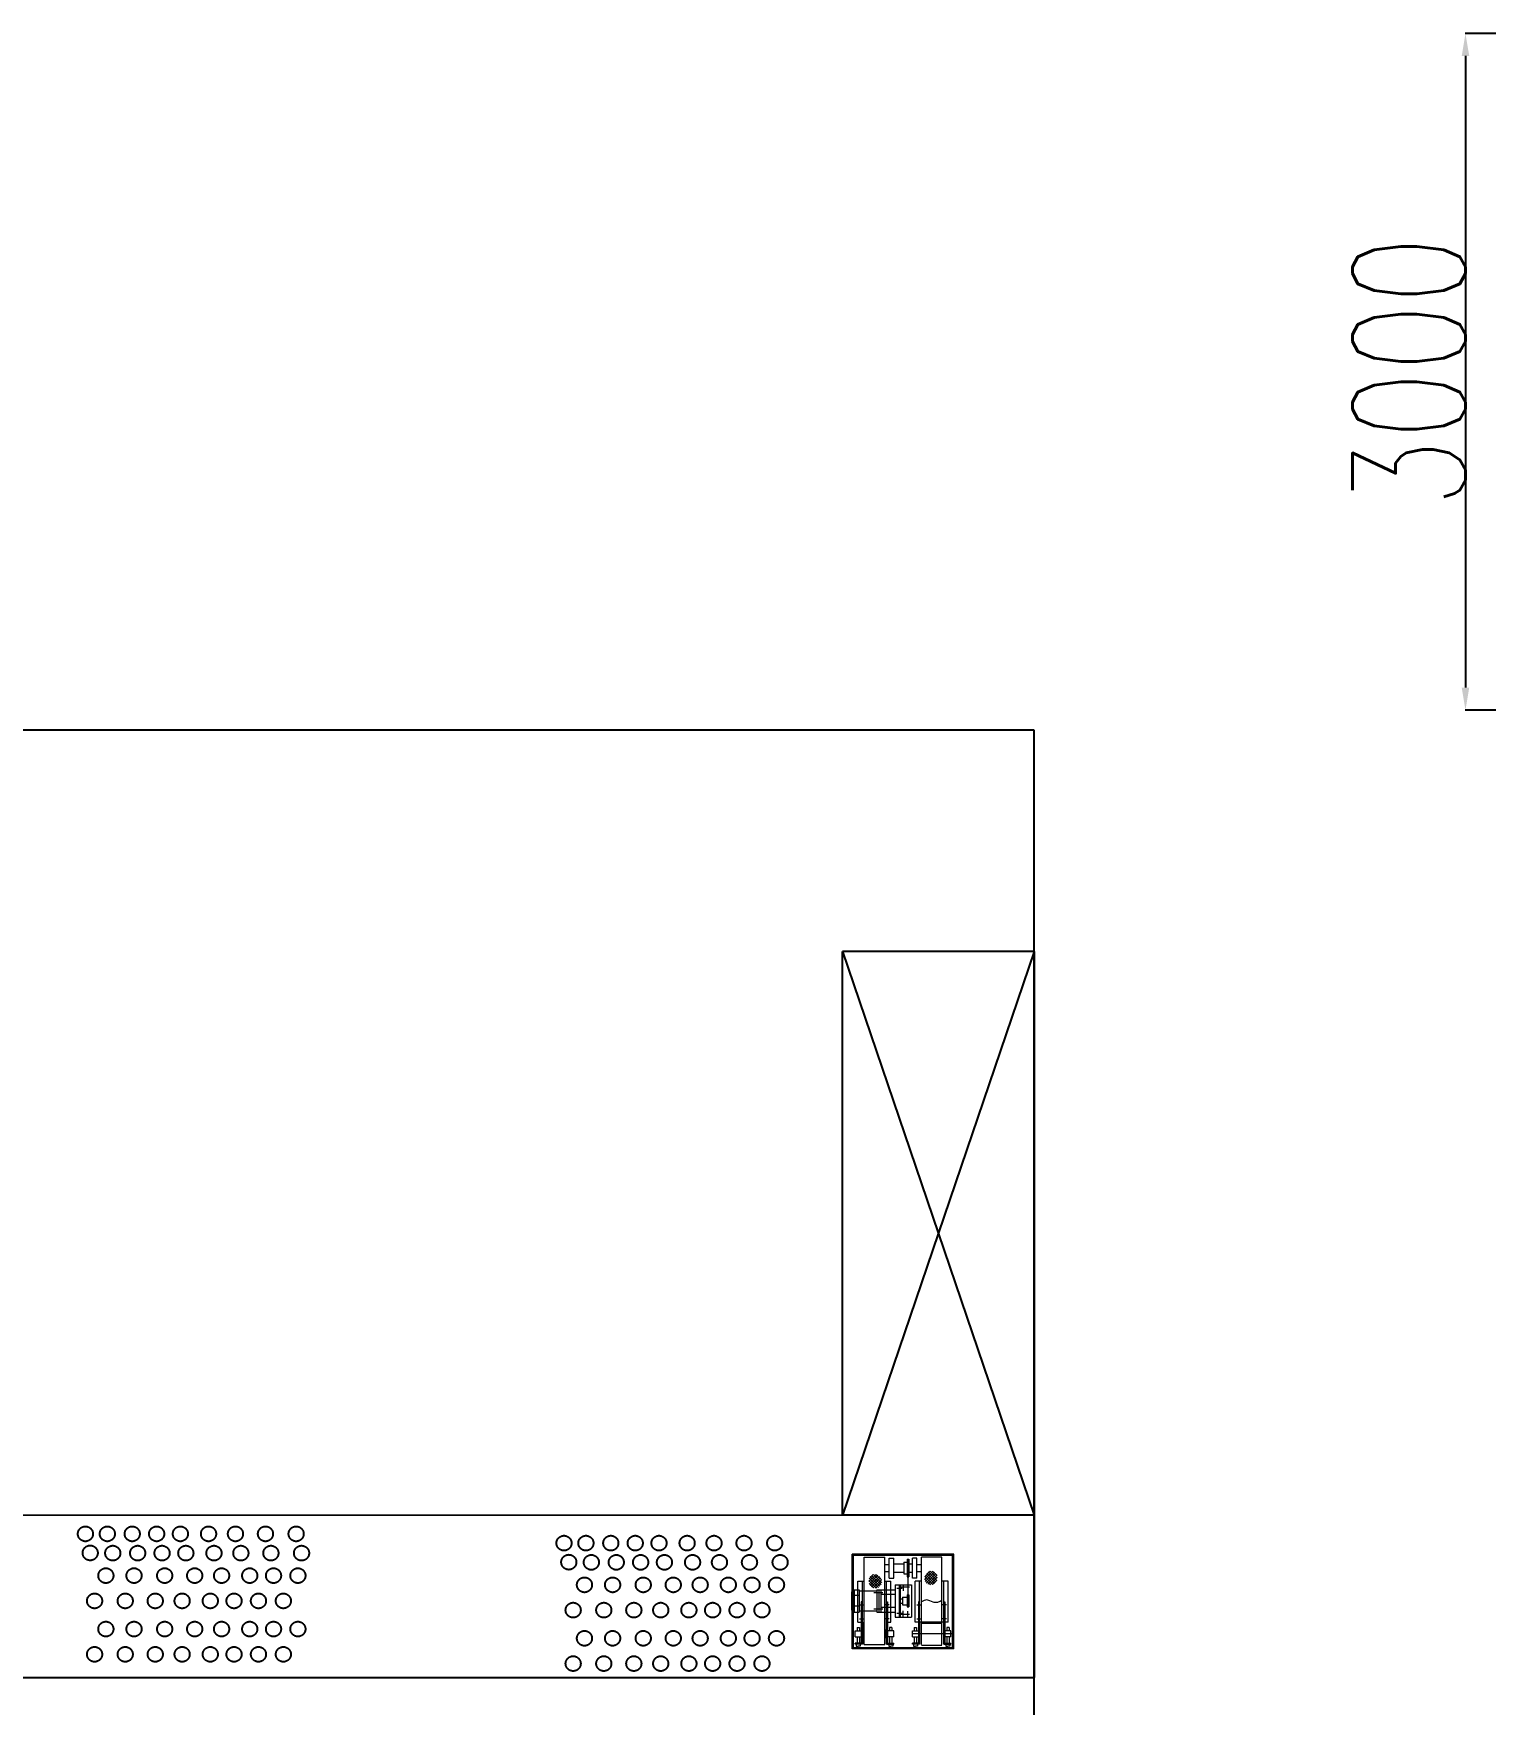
# Model space of a CAD drawing. Extents: x 539033 to 804858, y 468425 to 1263560.
# Drawn here: x 742610 to 749046, y 495020 to 502428 of the extents above; entities that cross this region are included whole.
import ezdxf

# ---------------------------------------------------------------- set-up
doc = ezdxf.new("R2010")
doc.units = 0
doc.header["$LTSCALE"] = 1000
doc.header["$MEASUREMENT"] = 0
for name, pattern in [('DASHED2', [0.375, 0.25, -0.125]), ('EBLTYPE2', [6, 0, -3, 3]), ('PHANTOM2', [31.75, 15.875, -3.175, 3.175, -3.175, 3.175, -3.175])]:
    doc.linetypes.add(name, pattern=pattern)
doc.layers.get('0').update_dxf_attribs({"linetype": 'CONTINUOUS'})
doc.layers.get('Defpoints').update_dxf_attribs({"linetype": 'CONTINUOUS'})
doc.layers.add('5剖面线层', color=2, linetype='CONTINUOUS')
doc.layers.add('柱子', color=7, linetype='CONTINUOUS')
for name, color, linetype, lineweight in [('EbLayer1', 7, 'CONTINUOUS', 0), ('EbLayer3', 6, 'EBLTYPE2', 0), ('EbLayer4', 7, 'CONTINUOUS', 0), ('EbLayer6', 4, 'CONTINUOUS', 0)]:
    doc.layers.add(name, color=color, linetype=linetype, lineweight=lineweight)
doc.styles.get("Standard").update_dxf_attribs({"font": 'txt.shx', "width": 0.7, "height": 500, "bigfont": 'hzdx.shx'})
doc.dimstyles.new('ISO-25', dxfattribs={"dimtxt": 800, "dimasz": 100, "dimexe": 1.25, "dimexo": 0.625, "dimtad": 1, "dimdec": 0, "dimtxsty": 'Standard', "dimcen": 2.5, "dimclrd": 3, "dimclre": 3, "dimclrt": 3, "dimadec": 0, "dimazin": 0, "dimtfac": 1, "dimtdec": 0, "dimtmove": 0, "dimatfit": 3, "dimfxl": 1.25, "dimarcsym": 0})

# ---------------------------------------------------------------- blocks, each defined once
blk = doc.blocks.new('EBBLOCK239')
at = {"layer": 'EbLayer6', "color": 0, "linetype": 'Continuous'}
for p, q in [((32485.1, 4670.7), (32518.6, 4637.3)), ((32517, 4697.5), (32485.6, 4666.1)), ((32504.8, 4697), (32486.1, 4678.3)), ((32486.9, 4680.6), (32527.3, 4640.2)), ((32525.5, 4694.3), (32487.3, 4656.1)), ((32491.1, 4688), (32534, 4645.2)), ((32531.9, 4689.1), (32491.3, 4648.4)), ((32536.5, 4682), (32497.1, 4642.5)), ((32497.3, 4693.6), (32538.9, 4651.9)), ((32540.6, 4674.3), (32504.7, 4638.5)), ((32505.4, 4697.1), (32541.8, 4660.7)), ((32516.7, 4697.5), (32540.9, 4673.3)), ((32486.9, 4657.3), (32506.2, 4638)), ((32542.1, 4664.2), (32514.8, 4636.9))]:
    blk.add_line(p, q, dxfattribs=at)
blk = doc.blocks.new('EBBLOCK238')
at = {"layer": 'EbLayer6', "color": 0, "linetype": 'Continuous'}
for p, q in [((32731.3, 4678.5), (32758.6, 4651.2)), ((32768, 4711.4), (32731.6, 4675)), ((32756.8, 4711.8), (32732.5, 4687.6)), ((32732.8, 4688.6), (32768.7, 4652.8)), ((32776.1, 4707.9), (32734.5, 4666.2)), ((32736.9, 4696.3), (32776.4, 4656.8)), ((32782.3, 4702.3), (32739.5, 4659.5)), ((32741.5, 4703.4), (32782.2, 4662.7)), ((32786.5, 4694.9), (32746.2, 4654.5)), ((32747.9, 4708.6), (32786.2, 4670.4)), ((32788.3, 4685), (32754.9, 4651.6)), ((32756.4, 4711.8), (32787.8, 4680.4)), ((32786.5, 4671.6), (32767.3, 4652.3)), ((32768.6, 4711.3), (32787.3, 4692.6))]:
    blk.add_line(p, q, dxfattribs=at)
blk = doc.blocks.new('A$C4B982EB7')
at = {"layer": 'EbLayer1', "color": 11, "linetype": 'Continuous'}
for p, q in [((203.2, 400.3), (203.2, 183.8)), ((32.2, 196.3), (52.6, 196.3)), ((164.1, 196.3), (143.6, 196.3)), ((285.9, 196.3), (306.4, 196.3)), ((417.8, 196.3), (397.4, 196.3)), ((32.2, 133.8), (52.6, 133.8)), ((164.1, 133.8), (143.6, 133.8)), ((285.9, 133.8), (306.4, 133.8)), ((417.8, 133.8), (397.4, 133.8)), ((6.5, 67.3), (185, 67.3))]:
    blk.add_line(p, q, dxfattribs=at)
at = {"layer": 'EbLayer3', "color": 11, "linetype": 'Continuous'}
for p, q in [((260.7, 284.7), (187.8, 284.7)), ((187.8, 284.7), (187.8, 141)), ((196.6, 273.6), (233.3, 273.6)), ((206.5, 239.4), (199.9, 239.4)), ((199.9, 239.4), (199.9, 186.3)), ((206.5, 239.4), (206.5, 186.3)), ((227.5, 229.4), (206.5, 229.4)), ((224.2, 284.7), (224.2, 257.2)), ((227.5, 229.4), (227.5, 196.3)), ((238.6, 222.8), (227.5, 222.8)), ((229.4, 268.1), (252.4, 268.1)), ((238.6, 284.7), (238.6, 141)), ((243, 284.7), (243, 141)), ((260.7, 284.7), (260.7, 141)), ((341.4, 262.6), (260.7, 262.6)), ((262.2, 241.9), (324.6, 241.9)), ((314.7, 249.5), (354.1, 249.5)), ((323.7, 262.6), (323.7, 163.1)), ((332.5, 262.6), (332.5, 163.1)), ((341.4, 262.6), (341.4, 163.1)), ((419.8, 257.1), (341.4, 257.1)), ((419.8, 262.6), (419.8, 163.1)), ((441.9, 262.6), (419.8, 262.6)), ((420, 236.4), (442.3, 236.4)), ((453, 251.5), (441.9, 262.6)), ((441.9, 262.6), (441.9, 163.1)), ((453, 251.5), (453, 174.2)), ((196.6, 152.1), (233.3, 152.1)), ((206.5, 186.3), (199.9, 186.3)), ((203.4, 141.9), (203.4, 167)), ((227.5, 196.3), (206.5, 196.3)), ((224.2, 141), (224.2, 168.5)), ((238.6, 202.9), (227.5, 202.9)), ((229.4, 157.6), (252.4, 157.6)), ((341.4, 163.1), (260.7, 163.1)), ((262.2, 183.8), (324.6, 183.8)), ((314.7, 176.2), (354.1, 176.2)), ((419.8, 169.6), (341.4, 169.6)), ((441.9, 163.1), (419.8, 163.1)), ((420, 189.3), (442.3, 189.3)), ((441.9, 163.1), (453, 174.2)), ((260.7, 141), (187.8, 141))]:
    blk.add_line(p, q, dxfattribs=at)
at = {"layer": 'EbLayer4', "color": 11, "linetype": 'Continuous'}
for p, q in [((0, 420), (450, 420)), ((0, 0), (0, 420)), ((5.2, 0), (5.2, 420)), ((5.2, 414.8), (444.8, 414.8)), ((163.6, 374.1), (143.6, 374.1)), ((163.6, 314.3), (163.6, 402.7)), ((163.6, 402.7), (183.6, 402.7)), ((183.6, 314.3), (183.6, 402.7)), ((199.3, 376.7), (183.6, 376.7)), ((207.1, 397.5), (199.3, 397.5)), ((199.3, 397.5), (199.3, 319.5)), ((207.1, 397.5), (207.1, 319.5)), ((221.7, 384.5), (207.1, 384.5)), ((221.7, 384.5), (221.7, 332.5)), ((266.4, 376.7), (221.7, 376.7)), ((286.4, 402.7), (266.4, 402.7)), ((266.4, 314.3), (266.4, 402.7)), ((286.4, 314.3), (286.4, 402.7)), ((306.4, 374.1), (286.4, 374.1)), ((444.8, 0), (444.8, 420)), ((450, 0), (450, 420)), ((24.9, 300), (52.6, 300)), ((24.9, 119), (24.9, 300)), ((44.8, 20.8), (44.8, 300)), ((163.6, 342.9), (143.6, 342.9)), ((143.6, 300), (171.4, 300)), ((151.5, 20.8), (151.5, 300)), ((163.6, 314.3), (183.6, 314.3)), ((171.2, 119), (171.2, 300)), ((199.3, 340.3), (183.6, 340.3)), ((207.1, 319.5), (199.3, 319.5)), ((221.7, 332.5), (207.1, 332.5)), ((266.4, 340.3), (221.7, 340.3)), ((286.4, 314.3), (266.4, 314.3)), ((306.4, 300), (278.6, 300)), ((278.6, 119), (278.6, 300)), ((306.4, 342.9), (286.4, 342.9)), ((298.5, 20.8), (298.5, 300)), ((425.1, 300), (397.4, 300)), ((405.2, 20.8), (405.2, 300)), ((425.1, 119), (425.1, 300)), ((44.8, 209.3), (39.6, 209.3)), ((39.6, 209.3), (39.6, 119)), ((151.5, 209.3), (156.7, 209.3)), ((156.7, 209.3), (156.7, 119)), ((298.5, 209.3), (293.3, 209.3)), ((293.3, 209.3), (293.3, 119)), ((405.2, 209.3), (410.4, 209.3)), ((410.4, 209.3), (410.4, 119)), ((12.6, 80.3), (39.6, 80.3)), ((12.6, 54.3), (12.6, 80.3)), ((20.9, 95.6), (20.9, 80.3)), ((20.9, 95.6), (31.3, 95.6)), ((24.9, 119), (39.6, 119)), ((31.3, 95.6), (31.3, 80.3)), ((39.6, 119), (39.6, 26)), ((44.8, 119), (44.8, 20.8)), ((44.8, 119), (151.5, 119)), ((52.6, 19.2), (52.6, 119)), ((52.6, 112.8), (143.6, 112.8)), ((143.6, 19.2), (143.6, 119)), ((151.5, 119), (151.5, 20.8)), ((156.7, 119), (156.7, 26)), ((156.7, 119), (171.4, 119)), ((183.7, 80.3), (156.7, 80.3)), ((165, 95.6), (165, 80.3)), ((175.4, 95.6), (165, 95.6)), ((175.4, 95.6), (175.4, 80.3)), ((183.7, 54.3), (183.7, 80.3)), ((266.3, 54.3), (266.3, 80.3)), ((266.3, 80.3), (293.3, 80.3)), ((274.6, 95.6), (285, 95.6)), ((274.6, 95.6), (274.6, 80.3)), ((293.3, 119), (278.6, 119)), ((285, 95.6), (285, 80.3)), ((293.3, 119), (293.3, 26)), ((298.5, 119), (298.5, 20.8)), ((298.5, 80.3), (306.4, 80.3)), ((306.4, 84.5), (303.6, 84.5)), ((303.6, 84.5), (303.6, 67.3)), ((306.4, 19.2), (306.4, 115.3)), ((397.4, 19.2), (397.4, 119)), ((397.4, 84.5), (400.1, 84.5)), ((405.2, 80.3), (397.4, 80.3)), ((400.1, 84.5), (400.1, 67.3)), ((405.2, 119), (405.2, 20.8)), ((410.4, 119), (410.4, 26)), ((425.1, 119), (410.4, 119)), ((437.4, 80.3), (410.4, 80.3)), ((429.1, 95.6), (418.7, 95.6)), ((418.7, 95.6), (418.7, 80.3)), ((429.1, 95.6), (429.1, 80.3)), ((437.4, 54.3), (437.4, 80.3)), ((0, 0), (450, 0)), ((5.2, 5.2), (444.8, 5.2)), ((12.6, 54.3), (39.6, 54.3)), ((39.6, 26), (12.6, 26)), ((12.6, 20.8), (12.6, 26)), ((44.8, 20.8), (12.6, 20.8)), ((17.3, 20.8), (17.3, 12.4)), ((17.3, 12.4), (26.1, 12.4)), ((20.9, 54.3), (20.9, 26)), ((34.8, 12.4), (26.1, 12.4)), ((31.3, 54.3), (31.3, 26)), ((34.8, 20.8), (34.8, 12.4)), ((151.5, 20.8), (183.7, 20.8)), ((183.7, 54.3), (156.7, 54.3)), ((156.7, 26), (183.7, 26)), ((161.5, 20.8), (161.5, 12.4)), ((161.5, 12.4), (170.2, 12.4)), ((165, 54.3), (165, 26)), ((179, 12.4), (170.2, 12.4)), ((175.4, 54.3), (175.4, 26)), ((179, 20.8), (179, 12.4)), ((183.7, 20.8), (183.7, 26)), ((266.3, 54.3), (293.3, 54.3)), ((293.3, 26), (266.3, 26)), ((266.3, 20.8), (266.3, 26)), ((298.5, 20.8), (266.3, 20.8)), ((271, 20.8), (271, 12.4)), ((271, 12.4), (279.8, 12.4)), ((274.6, 54.3), (274.6, 26)), ((288.5, 12.4), (279.8, 12.4)), ((285, 54.3), (285, 26)), ((288.5, 20.8), (288.5, 12.4)), ((298.5, 54.3), (303.6, 54.3)), ((303.6, 50.2), (303.6, 67.3)), ((306.4, 50.2), (303.6, 50.2)), ((397.4, 50.2), (400.1, 50.2)), ((400.1, 50.2), (400.1, 67.3)), ((405.2, 54.3), (400.1, 54.3)), ((405.2, 20.8), (437.4, 20.8)), ((437.4, 54.3), (410.4, 54.3)), ((410.4, 26), (437.4, 26)), ((415.2, 20.8), (415.2, 12.4)), ((415.2, 12.4), (423.9, 12.4)), ((418.7, 54.3), (418.7, 26)), ((432.7, 12.4), (423.9, 12.4)), ((429.1, 54.3), (429.1, 26)), ((432.7, 20.8), (432.7, 12.4)), ((437.4, 20.8), (437.4, 26))]:
    blk.add_line(p, q, dxfattribs=at)
at = {"layer": 'EbLayer4', "color": 3, "linetype": 'Continuous'}
for p, q in [((52.6, 19.2), (52.6, 406.6)), ((52.6, 406.6), (143.6, 406.6)), ((143.6, 19.2), (143.6, 406.6)), ((306.4, 19.2), (306.4, 406.6)), ((397.4, 406.6), (306.4, 406.6)), ((397.4, 19.2), (397.4, 406.6)), ((143.6, 17.6), (52.6, 17.6)), ((397.4, 19.2), (306.4, 19.2))]:
    blk.add_line(p, q, dxfattribs=at)
at = {"layer": 'EbLayer4', "color": 11, "linetype": 'Continuous'}
blk.add_lwpolyline([(52.6, 214.3), (60.7, 210.3), (64.9, 208.5), (69.2, 207.1), (72.6, 206.3), (76, 205.7), (79.4, 205.5), (82.8, 205.6), (87.3, 206.4), (91.8, 207.7), (106.3, 213.8), (111.2, 215.6), (115.9, 216.8), (120.7, 217.3), (125.9, 216.8), (131, 215.4), (137.5, 212.6), (143.6, 209.3)], dxfattribs=at)
at = {"layer": 'EbLayer6', "color": 3, "xscale": -1}
for name in ['EBBLOCK238', 'EBBLOCK239']:
    blk.add_blockref(name, (32861.7, -4367.2), dxfattribs=at)
blk = doc.blocks.new('*D422')
at = {"layer": '5剖面线层', "color": 3, "linetype": 'Continuous', "lineweight": -2, "ltscale": 100, "transparency": 16777216}
for p, q in [((750626.1, 502428.1), (748955.9, 502428.1)), ((748957.1, 502328.1), (748957.1, 499528.1)), ((750626.1, 499428.1), (748955.9, 499428.1))]:
    blk.add_line(p, q, dxfattribs=at)
at = {"layer": '5剖面线层', "color": 3, "lineweight": 25, "ltscale": 100, "transparency": 16777216}
for points in [[(748973.8, 502328.1), (748940.5, 502328.1), (748957.1, 502428.1)], [(748940.5, 499528.1), (748973.8, 499528.1), (748957.1, 499428.1)]]:
    blk.add_solid(points, dxfattribs=at)
at = {"layer": 'Defpoints', "color": 0, "lineweight": 25, "ltscale": 100, "transparency": 16777216}
for p in [(750626.7, 502428.1), (748957.1, 499428.1), (750626.7, 499428.1)]:
    blk.add_point(p, dxfattribs=at)
at = {"layer": '5剖面线层', "color": 3, "lineweight": 25, "ltscale": 100, "transparency": 16777216, "insert": (748706.5, 500928.1), "char_height": 500, "attachment_point": 5, "rotation": 90}
blk.add_mtext('3000', dxfattribs=at)
blk = doc.blocks.new('zw$747')
at = {"color": 0, "linetype": 'Continuous', "lineweight": 25, "ltscale": 100}
for p, q in [((0, 0), (0, 2500)), ((850, 2500), (0, 0)), ((0, 0), (0, 2500)), ((0, 2500), (850, 0)), ((850, 2500), (0, 2500)), ((850, 2500), (850, 0)), ((850, 0), (0, 0))]:
    blk.add_line(p, q, dxfattribs=at)

msp = doc.modelspace()

# ---------------------------------------------------------------- linework, layer by layer
at = {"linetype": 'PHANTOM2', "lineweight": 25, "ltscale": 100}
msp.add_line((747045.5, 495858.8), (747045.7, 495139.3), dxfattribs=at)
at = {"linetype": 'DASHED2', "lineweight": 25, "ltscale": 100}
for centre in [(742840.4, 495776.5), (742937.6, 495776.5), (743047.9, 495776.5), (743156.1, 495776.5), (743261.4, 495776.5), (743386.2, 495776.5), (743505.4, 495776.5), (743638.5, 495776.5), (743774.3, 495776.5), (744961.6, 495735.5), (745058.7, 495735.5), (745169.1, 495735.5), (745277.3, 495735.5), (745382.6, 495735.5), (745507.4, 495735.5), (745626.6, 495735.5), (745759.6, 495735.5), (745895.5, 495735.5), (742861.6, 495692.1), (742961.6, 495691.2), (743072, 495691.2), (743180.1, 495691.2), (743285.5, 495691.2), (743410.2, 495691.2), (743529.4, 495691.2), (743662.5, 495691.2), (743798.4, 495691.2), (742931.1, 495591.5), (743055.8, 495591.5), (743191.7, 495591.5), (743324.7, 495591.5), (743443.9, 495591.5), (743568.7, 495591.5), (743674.1, 495591.5), (743782.2, 495591.5), (744982.8, 495651.1), (745082.8, 495650.3), (745193.2, 495650.3), (745301.3, 495650.3), (745406.7, 495650.3), (745531.4, 495650.3), (745650.6, 495650.3), (745783.7, 495650.3), (745919.6, 495650.3), (745052.3, 495550.5), (745177, 495550.5), (745312.8, 495550.5), (745445.9, 495550.5), (745565.1, 495550.5), (745689.9, 495550.5), (745795.2, 495550.5), (745903.4, 495550.5), (742881, 495479.4), (743016.9, 495479.4), (743149.9, 495479.4), (743269.1, 495479.4), (743393.9, 495479.4), (743499.2, 495479.4), (743607.4, 495479.4), (743717.8, 495479.4), (745002.2, 495438.5), (745138, 495438.5), (745271.1, 495438.5), (745390.3, 495438.5), (745515.1, 495438.5), (745620.4, 495438.5), (745728.6, 495438.5), (745838.9, 495438.5), (742931.1, 495354.5), (743055.8, 495354.5), (743191.7, 495354.5), (743324.7, 495354.5), (743443.9, 495354.5), (743568.7, 495354.5), (743674.1, 495354.5), (743782.2, 495354.5), (745052.3, 495313.6), (745177, 495313.6), (745312.8, 495313.6), (745445.9, 495313.6), (745565.1, 495313.6), (745689.9, 495313.6), (745795.2, 495313.6), (745903.4, 495313.6), (742881, 495242.5), (743016.9, 495242.5), (743149.9, 495242.5), (743269.1, 495242.5), (743393.9, 495242.5), (743499.2, 495242.5), (743607.4, 495242.5), (743717.8, 495242.5), (745002.2, 495201.5), (745138, 495201.5), (745271.1, 495201.5), (745390.3, 495201.5), (745515.1, 495201.5), (745620.4, 495201.5), (745728.6, 495201.5), (745838.9, 495201.5)]:
    msp.add_circle(centre, 33.3, dxfattribs=at)
at = {"layer": '柱子', "color": 2, "lineweight": 25, "ltscale": 100}
for p, q in [((747045.5, 499338.9), (697102.9, 499338.9)), ((747045.5, 493137.8), (747045.5, 499338.9))]:
    msp.add_line(p, q, dxfattribs=at)
at = {"layer": '柱子', "lineweight": 25, "ltscale": 100}
for p, q in [((747045.5, 495858.8), (697302.9, 495853.2)), ((697303.2, 495138.2), (747045.7, 495139.3))]:
    msp.add_line(p, q, dxfattribs=at)

# ---------------------------------------------------------------- block references
at = {"linetype": 'PHANTOM2', "lineweight": 25, "ltscale": 100, "xscale": -1}
msp.add_blockref('A$C4B982EB7', (746689.4, 495266.3), dxfattribs=at)
at = {"layer": '5剖面线层', "color": 6, "lineweight": 25, "ltscale": 100}
msp.add_blockref('zw$747', (746195.5, 495858.8), dxfattribs=at)

# ---------------------------------------------------------------- dimensions: what is measured, and where the dimension line sits
dim = msp.add_linear_dim(base=(748957.1, 499428.1), p1=(750626.7, 502428.1), p2=(750626.7, 499428.1), angle=90, dimstyle='ISO-25', override={"dimfxl": 250}, dxfattribs=at)
dim.commit()
dim.dimension.update_dxf_attribs({"geometry": '*D422', "text_midpoint": (748706.5, 500928.1)})

doc.saveas('drawing.dxf')
